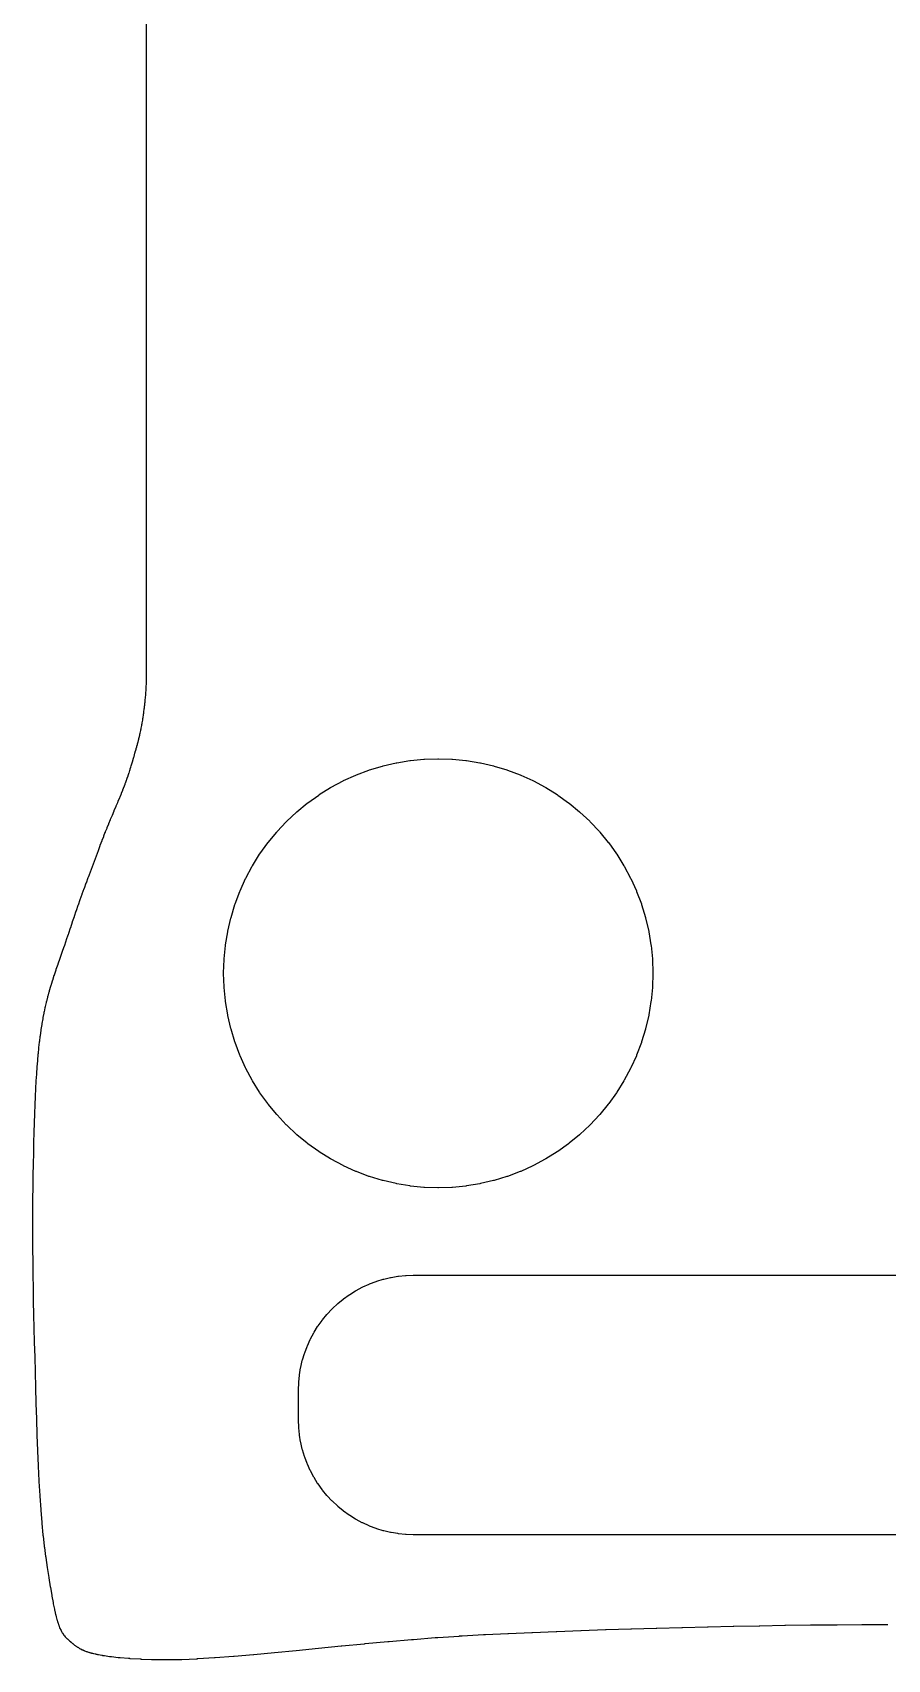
# Model space of a CAD drawing. Header units: millimetres. Extents: x -34 to 34, y -69 to 61.
# Drawn here: x -34.3 to 0, y -69.2 to -4 of the extents above; entities that cross this region are included whole.
import ezdxf

# ---------------------------------------------------------------- set-up
doc = ezdxf.new("R2010")
doc.units = ezdxf.units.MM

msp = doc.modelspace()

# ---------------------------------------------------------------- linework, layer by layer
at = {"layer": 'CUT'}
for points in [[(-29.7, 54.9116), (-29.7, -29.7455), (-29.7, -29.7498), (-29.7006, -29.8054), (-29.7007, -29.8097), (-29.702, -29.8696), (-29.7021, -29.8739), (-29.7039, -29.9295), (-29.704, -29.9338), (-29.7231, -30.3783), (-29.7233, -30.3825), (-29.7262, -30.4381), (-29.7265, -30.4424), (-29.7303, -30.5021), (-29.7306, -30.5064), (-29.7348, -30.5619), (-29.7351, -30.5661), (-29.7402, -30.6251), (-29.7403, -30.6259), (-29.7411, -30.6359), (-29.7412, -30.6367), (-29.7422, -30.6476), (-29.7423, -30.6484), (-29.7432, -30.6584), (-29.7433, -30.6592), (-29.7508, -30.7398), (-29.7509, -30.7406), (-29.7518, -30.7507), (-29.7519, -30.7514), (-29.753, -30.7623), (-29.7531, -30.7631), (-29.7541, -30.7731), (-29.7541, -30.7739), (-29.7626, -30.8571), (-29.7627, -30.858), (-29.7638, -30.8692), (-29.7639, -30.8701), (-29.7652, -30.8822), (-29.7653, -30.883), (-29.7665, -30.8943), (-29.7666, -30.8952), (-29.7765, -30.9851), (-29.7766, -30.9859), (-29.7779, -30.9972), (-29.778, -30.998), (-29.7794, -31.0101), (-29.7795, -31.011), (-29.7808, -31.0222), (-29.7809, -31.0231), (-29.7878, -31.0809), (-29.7879, -31.0818), (-29.7894, -31.0941), (-29.7895, -31.0951), (-29.7911, -31.1083), (-29.7913, -31.1093), (-29.7928, -31.1215), (-29.7929, -31.1225), (-29.8056, -31.2208), (-29.8057, -31.2217), (-29.8073, -31.234), (-29.8074, -31.235), (-29.8092, -31.2482), (-29.8093, -31.2492), (-29.811, -31.2614), (-29.8111, -31.2624), (-29.8161, -31.2984), (-29.8163, -31.2994), (-29.8181, -31.3126), (-29.8183, -31.3136), (-29.8203, -31.3277), (-29.8205, -31.3287), (-29.8224, -31.3418), (-29.8225, -31.3429), (-29.8381, -31.4478), (-29.8383, -31.4488), (-29.8403, -31.4619), (-29.8404, -31.4629), (-29.8426, -31.477), (-29.8428, -31.478), (-29.8448, -31.4911), (-29.845, -31.4921), (-29.848, -31.5114), (-29.8482, -31.5124), (-29.8504, -31.526), (-29.8506, -31.5271), (-29.853, -31.5417), (-29.8532, -31.5428), (-29.8555, -31.5564), (-29.8556, -31.5574), (-29.8741, -31.6662), (-29.8743, -31.6672), (-29.8767, -31.6808), (-29.8769, -31.6819), (-29.8794, -31.6965), (-29.8796, -31.6975), (-29.882, -31.7111), (-29.8822, -31.7122), (-29.8838, -31.7207), (-29.884, -31.7217), (-29.8865, -31.7354), (-29.8867, -31.7364), (-29.8894, -31.7511), (-29.8896, -31.7521), (-29.8922, -31.7657), (-29.8924, -31.7668), (-29.9133, -31.8757), (-29.9135, -31.8767), (-29.9162, -31.8903), (-29.9164, -31.8914), (-29.9193, -31.906), (-29.9195, -31.9071), (-29.9222, -31.9207), (-29.9224, -31.9217), (-29.9234, -31.9267), (-29.9236, -31.9277), (-29.9263, -31.9408), (-29.9265, -31.9418), (-29.9295, -31.9559), (-29.9297, -31.9569), (-29.9325, -31.97), (-29.9327, -31.971), (-29.9551, -32.0757), (-29.9553, -32.0767), (-29.9581, -32.0898), (-29.9584, -32.0908), (-29.9614, -32.1049), (-29.9617, -32.1059), (-29.9646, -32.119), (-29.9648, -32.12), (-29.9669, -32.1291), (-29.9671, -32.1301), (-29.9698, -32.1421), (-29.97, -32.143), (-29.973, -32.1559), (-29.9732, -32.1569), (-29.976, -32.1689), (-29.9762, -32.1698), (-29.9987, -32.2657), (-29.9989, -32.2667), (-30.0018, -32.2787), (-30.002, -32.2796), (-30.0051, -32.2925), (-30.0053, -32.2934), (-30.0082, -32.3054), (-30.0085, -32.3063), (-30.0136, -32.3272), (-30.0138, -32.328), (-30.0163, -32.3384), (-30.0165, -32.3392), (-30.0193, -32.3504), (-30.0195, -32.3512), (-30.0221, -32.3616), (-30.0223, -32.3624), (-30.0434, -32.4456), (-30.0436, -32.4464), (-30.0463, -32.4568), (-30.0465, -32.4576), (-30.0494, -32.4687), (-30.0496, -32.4695), (-30.0523, -32.4799), (-30.0525, -32.4807), (-30.0628, -32.5199), (-30.0629, -32.5205), (-30.0652, -32.5289), (-30.0653, -32.5296), (-30.0677, -32.5386), (-30.0679, -32.5393), (-30.0702, -32.5477), (-30.0703, -32.5483), (-30.0885, -32.6156), (-30.0887, -32.6163), (-30.0909, -32.6247), (-30.0911, -32.6253), (-30.0936, -32.6344), (-30.0938, -32.635), (-30.0961, -32.6434), (-30.0963, -32.6441), (-30.1135, -32.7066), (-30.1137, -32.707), (-30.1154, -32.7132), (-30.1155, -32.7137), (-30.1174, -32.7204), (-30.1175, -32.7209), (-30.1193, -32.7271), (-30.1194, -32.7276), (-30.1334, -32.7772), (-30.1336, -32.7777), (-30.1353, -32.7839), (-30.1354, -32.7843), (-30.1373, -32.791), (-30.1375, -32.7915), (-30.1393, -32.7977), (-30.1394, -32.7982), (-30.165, -32.8873), (-30.1651, -32.8876), (-30.1662, -32.8915), (-30.1663, -32.8919), (-30.1676, -32.8961), (-30.1676, -32.8964), (-30.1688, -32.9004), (-30.1689, -32.9007), (-30.1781, -32.9323), (-30.1782, -32.9326), (-30.1793, -32.9365), (-30.1794, -32.9368), (-30.1807, -32.9411), (-30.1807, -32.9414), (-30.1819, -32.9454), (-30.182, -32.9457), (-30.2165, -33.0629), (-30.2166, -33.0631), (-30.2171, -33.0649), (-30.2171, -33.065), (-30.2177, -33.067), (-30.2177, -33.0671), (-30.2183, -33.069), (-30.2183, -33.0691), (-30.2226, -33.0836), (-30.2227, -33.0838), (-30.2232, -33.0856), (-30.2233, -33.0857), (-30.2238, -33.0877), (-30.2239, -33.0878), (-30.2244, -33.0896), (-30.2244, -33.0897), (-30.2675, -33.2344), (-30.2675, -33.2345), (-30.2675, -33.2345), (-30.2675, -33.2346), (-30.2675, -33.2346), (-30.2676, -33.2347), (-30.2676, -33.2348), (-30.3059, -33.3636), (-30.3061, -33.3641), (-30.308, -33.3707), (-30.3082, -33.3712), (-30.3103, -33.3783), (-30.3104, -33.3788), (-30.3124, -33.3854), (-30.3126, -33.3859), (-30.3285, -33.4384), (-30.3287, -33.4389), (-30.3307, -33.4455), (-30.3308, -33.446), (-30.333, -33.4531), (-30.3331, -33.4536), (-30.3352, -33.4601), (-30.3353, -33.4607), (-30.355, -33.5245), (-30.3553, -33.5255), (-30.3595, -33.5389), (-30.3598, -33.5399), (-30.3644, -33.5543), (-30.3647, -33.5553), (-30.3689, -33.5686), (-30.3692, -33.5696), (-30.4034, -33.6762), (-30.4037, -33.6772), (-30.408, -33.6905), (-30.4084, -33.6915), (-30.413, -33.7058), (-30.4134, -33.7068), (-30.4178, -33.7201), (-30.4181, -33.7211), (-30.43, -33.7571), (-30.4303, -33.758), (-30.4343, -33.7697), (-30.4346, -33.7706), (-30.4389, -33.7833), (-30.4392, -33.7842), (-30.4432, -33.7959), (-30.4435, -33.7968), (-30.4757, -33.8907), (-30.476, -33.8916), (-30.4801, -33.9034), (-30.4804, -33.9043), (-30.4848, -33.9169), (-30.4851, -33.9178), (-30.4892, -33.9295), (-30.4895, -33.9304), (-30.5079, -33.9823), (-30.5082, -33.9831), (-30.5118, -33.9933), (-30.5121, -33.994), (-30.516, -34.0049), (-30.5163, -34.0057), (-30.5199, -34.0159), (-30.5202, -34.0166), (-30.5496, -34.0976), (-30.5499, -34.0984), (-30.5536, -34.1085), (-30.5539, -34.1093), (-30.5579, -34.1202), (-30.5582, -34.121), (-30.5619, -34.1311), (-30.5622, -34.1319), (-30.5878, -34.2005), (-30.5881, -34.2011), (-30.5913, -34.2097), (-30.5915, -34.2103), (-30.5949, -34.2195), (-30.5952, -34.2201), (-30.5984, -34.2286), (-30.5987, -34.2293), (-30.6245, -34.2973), (-30.6248, -34.2979), (-30.628, -34.3064), (-30.6283, -34.3071), (-30.6318, -34.3162), (-30.6321, -34.3169), (-30.6353, -34.3253), (-30.6356, -34.326), (-30.6689, -34.4118), (-30.6691, -34.4123), (-30.6718, -34.4192), (-30.672, -34.4197), (-30.675, -34.4271), (-30.6752, -34.4277), (-30.6779, -34.4346), (-30.6781, -34.4351), (-30.6998, -34.4901), (-30.7, -34.4906), (-30.7028, -34.4975), (-30.703, -34.498), (-30.7059, -34.5054), (-30.7061, -34.506), (-30.7089, -34.5128), (-30.7091, -34.5134), (-30.7506, -34.6166), (-30.7508, -34.617), (-30.7529, -34.6223), (-30.753, -34.6227), (-30.7554, -34.6284), (-30.7555, -34.6288), (-30.7577, -34.6341), (-30.7578, -34.6345), (-30.775, -34.6767), (-30.7752, -34.6772), (-30.7773, -34.6824), (-30.7775, -34.6828), (-30.7798, -34.6885), (-30.78, -34.6889), (-30.7822, -34.6942), (-30.7823, -34.6946), (-30.8321, -34.8154), (-30.8322, -34.8157), (-30.8338, -34.8195), (-30.8339, -34.8197), (-30.8356, -34.8238), (-30.8357, -34.824), (-30.8372, -34.8278), (-30.8373, -34.828), (-30.8497, -34.8578), (-30.8498, -34.8581), (-30.8514, -34.8618), (-30.8515, -34.8621), (-30.8532, -34.8661), (-30.8533, -34.8664), (-30.8549, -34.8701), (-30.855, -34.8704), (-30.913, -35.0088), (-30.9131, -35.009), (-30.914, -35.0112), (-30.9141, -35.0114), (-30.9151, -35.0137), (-30.9152, -35.0139), (-30.9161, -35.0161), (-30.9162, -35.0163), (-30.9236, -35.0339), (-30.9237, -35.0341), (-30.9246, -35.0363), (-30.9247, -35.0365), (-30.9257, -35.0389), (-30.9258, -35.039), (-30.9267, -35.0412), (-30.9268, -35.0414), (-30.9928, -35.1973), (-30.9928, -35.1974), (-30.9932, -35.1981), (-30.9935, -35.199), (-30.9939, -35.1998), (-30.9964, -35.2058), (-30.9964, -35.2059), (-30.9968, -35.2067), (-30.9971, -35.2075), (-30.9971, -35.2075), (-30.9975, -35.2083), (-30.9975, -35.2083), (-31.0686, -35.3755), (-31.0686, -35.3757), (-31.0689, -35.3763), (-31.069, -35.3765), (-31.0693, -35.3771), (-31.0693, -35.3773), (-31.0696, -35.3779), (-31.0697, -35.3781), (-31.1399, -35.5437), (-31.1401, -35.5443), (-31.1409, -35.5462), (-31.1412, -35.5468), (-31.1419, -35.5486), (-31.1422, -35.5492), (-31.143, -35.5511), (-31.1432, -35.5517), (-31.2096, -35.7098), (-31.2101, -35.7108), (-31.2113, -35.7138), (-31.2117, -35.7148), (-31.213, -35.7178), (-31.2134, -35.7188), (-31.2146, -35.7218), (-31.2151, -35.7228), (-31.2778, -35.8744), (-31.2783, -35.8758), (-31.28, -35.8799), (-31.2806, -35.8812), (-31.2823, -35.8853), (-31.2828, -35.8867), (-31.2845, -35.8908), (-31.285, -35.8922), (-31.3442, -36.0384), (-31.3449, -36.0401), (-31.347, -36.0452), (-31.3477, -36.0469), (-31.3497, -36.052), (-31.3504, -36.0537), (-31.3525, -36.0589), (-31.3531, -36.0606), (-31.4091, -36.2024), (-31.4099, -36.2045), (-31.4122, -36.2105), (-31.413, -36.2126), (-31.4154, -36.2187), (-31.4162, -36.2207), (-31.4185, -36.2268), (-31.4193, -36.2288), (-31.4788, -36.3846), (-31.4792, -36.3856), (-31.4804, -36.3888), (-31.4808, -36.3898), (-31.482, -36.393), (-31.4823, -36.394), (-31.4835, -36.3971), (-31.4839, -36.3982), (-31.5541, -36.5852), (-31.5541, -36.5852), (-31.5541, -36.5852), (-31.5542, -36.5854), (-31.5543, -36.5856), (-31.5544, -36.5859), (-31.5544, -36.5859), (-31.5551, -36.5877), (-31.5552, -36.588), (-31.5552, -36.588), (-31.5552, -36.588), (-31.5553, -36.5882), (-31.5553, -36.5883), (-31.5553, -36.5884), (-31.5553, -36.5884), (-31.6325, -36.7937), (-31.6325, -36.7938), (-31.6326, -36.7939), (-31.6326, -36.794), (-31.6326, -36.794), (-31.7111, -37.003), (-31.7112, -37.0031), (-31.7113, -37.0034), (-31.7113, -37.0035), (-31.7115, -37.0039), (-31.7115, -37.0041), (-31.7116, -37.0043), (-31.7116, -37.0044), (-31.7906, -37.2151), (-31.7907, -37.2152), (-31.7909, -37.2158), (-31.791, -37.216), (-31.7912, -37.2166), (-31.7913, -37.2168), (-31.7915, -37.2173), (-31.7915, -37.2175), (-31.8709, -37.4296), (-31.871, -37.4299), (-31.8713, -37.4307), (-31.8714, -37.4309), (-31.8716, -37.4317), (-31.8717, -37.432), (-31.872, -37.4327), (-31.8721, -37.433), (-31.9515, -37.6463), (-31.9517, -37.6466), (-31.952, -37.6476), (-31.9522, -37.648), (-31.9525, -37.649), (-31.9527, -37.6493), (-31.953, -37.6503), (-31.9532, -37.6506), (-32.0325, -37.8649), (-32.0326, -37.8653), (-32.0331, -37.8665), (-32.0332, -37.8669), (-32.0337, -37.8681), (-32.0338, -37.8685), (-32.0343, -37.8698), (-32.0344, -37.8702), (-32.1135, -38.0851), (-32.1137, -38.0856), (-32.1142, -38.087), (-32.1144, -38.0875), (-32.1149, -38.0889), (-32.1151, -38.0894), (-32.1156, -38.0909), (-32.1158, -38.0913), (-32.1943, -38.3066), (-32.1945, -38.3071), (-32.1951, -38.3088), (-32.1953, -38.3094), (-32.1959, -38.311), (-32.1961, -38.3116), (-32.1967, -38.3133), (-32.1969, -38.3138), (-32.2748, -38.5291), (-32.275, -38.5298), (-32.2757, -38.5316), (-32.2759, -38.5323), (-32.2766, -38.5342), (-32.2768, -38.5348), (-32.2775, -38.5367), (-32.2777, -38.5373), (-32.3547, -38.7524), (-32.3549, -38.7531), (-32.3557, -38.7552), (-32.3559, -38.7559), (-32.3567, -38.758), (-32.3569, -38.7587), (-32.3577, -38.7608), (-32.3579, -38.7615), (-32.4338, -38.976), (-32.434, -38.9767), (-32.4349, -38.9791), (-32.4351, -38.9799), (-32.436, -38.9822), (-32.4362, -38.983), (-32.4371, -38.9853), (-32.4373, -38.9861), (-32.5118, -39.1996), (-32.5121, -39.2005), (-32.513, -39.2031), (-32.5133, -39.2039), (-32.5142, -39.2065), (-32.5145, -39.2074), (-32.5154, -39.21), (-32.5157, -39.2108), (-32.5887, -39.423), (-32.589, -39.4239), (-32.5899, -39.4268), (-32.5903, -39.4277), (-32.5912, -39.4306), (-32.5916, -39.4315), (-32.5925, -39.4343), (-32.5928, -39.4353), (-32.664, -39.6457), (-32.6644, -39.6467), (-32.6654, -39.6498), (-32.6658, -39.6509), (-32.6668, -39.654), (-32.6671, -39.655), (-32.6682, -39.6581), (-32.6685, -39.6591), (-32.741, -39.8774), (-32.741, -39.8774), (-32.741, -39.8774), (-32.7413, -39.8784), (-32.7414, -39.8785), (-32.7414, -39.8785), (-32.7417, -39.8796), (-32.7418, -39.8797), (-32.7421, -39.8807), (-32.7421, -39.8808), (-32.7421, -39.8808), (-32.7448, -39.8888), (-32.7449, -39.8889), (-32.7449, -39.8889), (-32.7452, -39.8898), (-32.7452, -39.89), (-32.7452, -39.89), (-32.7456, -39.891), (-32.7456, -39.891), (-32.7456, -39.8911), (-32.7459, -39.8921), (-32.746, -39.8922), (-32.746, -39.8922), (-32.8155, -40.1004), (-32.8156, -40.1007), (-32.8171, -40.1053), (-32.8172, -40.1056), (-32.8189, -40.1105), (-32.819, -40.1108), (-32.8205, -40.1154), (-32.8206, -40.1157), (-32.8329, -40.1521), (-32.833, -40.1524), (-32.8346, -40.1569), (-32.8347, -40.1573), (-32.8363, -40.1622), (-32.8365, -40.1625), (-32.838, -40.1671), (-32.8381, -40.1674), (-32.9057, -40.3649), (-32.9058, -40.3652), (-32.9068, -40.3682), (-32.9069, -40.3684), (-32.908, -40.3716), (-32.9081, -40.3718), (-32.9091, -40.3748), (-32.9092, -40.375), (-32.9174, -40.3989), (-32.9175, -40.3991), (-32.9185, -40.4021), (-32.9186, -40.4023), (-32.9197, -40.4055), (-32.9198, -40.4057), (-32.9208, -40.4087), (-32.9209, -40.4089), (-32.9952, -40.6228), (-32.9953, -40.623), (-32.9958, -40.6244), (-32.9958, -40.6245), (-32.9964, -40.626), (-32.9964, -40.6261), (-32.9969, -40.6275), (-32.9969, -40.6277), (-33.0009, -40.639), (-33.0009, -40.6392), (-33.0015, -40.6406), (-33.0015, -40.6408), (-33.002, -40.6422), (-33.0021, -40.6424), (-33.0025, -40.6438), (-33.0026, -40.6439), (-33.083, -40.8735), (-33.083, -40.8735), (-33.083, -40.8736), (-33.0831, -40.8737), (-33.0831, -40.8737), (-33.0832, -40.8739), (-33.0832, -40.874), (-33.1641, -41.1051), (-33.1642, -41.1056), (-33.1648, -41.1071), (-33.1649, -41.1076), (-33.1655, -41.1091), (-33.1656, -41.1096), (-33.1662, -41.1111), (-33.1663, -41.1116), (-33.2427, -41.3317), (-33.2431, -41.3327), (-33.2441, -41.3356), (-33.2444, -41.3365), (-33.2454, -41.3394), (-33.2457, -41.3404), (-33.2467, -41.3433), (-33.247, -41.3442), (-33.3186, -41.5539), (-33.3191, -41.5553), (-33.3205, -41.5595), (-33.321, -41.561), (-33.3224, -41.5652), (-33.3229, -41.5666), (-33.3243, -41.5709), (-33.3248, -41.5723), (-33.3914, -41.7722), (-33.392, -41.774), (-33.3938, -41.7796), (-33.3944, -41.7814), (-33.3962, -41.787), (-33.3968, -41.7889), (-33.3987, -41.7944), (-33.3993, -41.7963), (-33.4608, -41.9872), (-33.4615, -41.9894), (-33.4637, -41.9963), (-33.4644, -41.9986), (-33.4666, -42.0054), (-33.4673, -42.0077), (-33.4694, -42.0146), (-33.4701, -42.0169), (-33.5266, -42.1995), (-33.5274, -42.2022), (-33.5299, -42.2103), (-33.5307, -42.213), (-33.5331, -42.2211), (-33.5339, -42.2238), (-33.5363, -42.2319), (-33.5371, -42.2346), (-33.5886, -42.4099), (-33.5895, -42.413), (-33.5922, -42.4223), (-33.5931, -42.4254), (-33.5957, -42.4347), (-33.5966, -42.4378), (-33.5992, -42.4471), (-33.6001, -42.4502), (-33.6467, -42.619), (-33.6477, -42.6225), (-33.6505, -42.6329), (-33.6514, -42.6364), (-33.6542, -42.6468), (-33.6551, -42.6503), (-33.6579, -42.6607), (-33.6588, -42.6642), (-33.7008, -42.8277), (-33.7018, -42.8315), (-33.7046, -42.843), (-33.7056, -42.8468), (-33.7084, -42.8583), (-33.7094, -42.8621), (-33.7121, -42.8736), (-33.7131, -42.8775), (-33.7506, -43.0366), (-33.7516, -43.0408), (-33.7545, -43.0532), (-33.7554, -43.0574), (-33.7582, -43.0699), (-33.7591, -43.074), (-33.7619, -43.0865), (-33.7628, -43.0907), (-33.7961, -43.2467), (-33.797, -43.2511), (-33.7998, -43.2645), (-33.8007, -43.269), (-33.8034, -43.2824), (-33.8043, -43.2868), (-33.8069, -43.3002), (-33.8078, -43.3047), (-33.8398, -43.4729), (-33.8405, -43.4766), (-33.8425, -43.4876), (-33.8432, -43.4913), (-33.8452, -43.5024), (-33.8458, -43.506), (-33.8478, -43.5171), (-33.8484, -43.5208), (-33.8813, -43.7134), (-33.8817, -43.7161), (-33.8831, -43.7244), (-33.8836, -43.7271), (-33.8849, -43.7354), (-33.8854, -43.7382), (-33.8867, -43.7465), (-33.8871, -43.7492), (-33.9188, -43.9517), (-33.9192, -43.9545), (-33.9205, -43.9628), (-33.9209, -43.9655), (-33.9221, -43.9738), (-33.9225, -43.9766), (-33.9237, -43.9849), (-33.9241, -43.9877), (-33.9528, -44.1896), (-33.9532, -44.1923), (-33.9543, -44.2005), (-33.9547, -44.2032), (-33.9558, -44.2114), (-33.9562, -44.2142), (-33.9572, -44.2223), (-33.9576, -44.2251), (-33.9837, -44.4291), (-33.984, -44.4318), (-33.985, -44.4397), (-33.9854, -44.4424), (-33.9863, -44.4503), (-33.9866, -44.4529), (-33.9876, -44.4609), (-33.9879, -44.4635), (-34.0118, -44.6724), (-34.0121, -44.6749), (-34.0129, -44.6824), (-34.0132, -44.685), (-34.014, -44.6925), (-34.0143, -44.695), (-34.0151, -44.7026), (-34.0153, -44.7051), (-34.0373, -44.9213), (-34.0375, -44.9236), (-34.0382, -44.9307), (-34.0385, -44.9331), (-34.0391, -44.9401), (-34.0394, -44.9425), (-34.04, -44.9496), (-34.0402, -44.9519), (-34.0605, -45.1778), (-34.0607, -45.1799), (-34.0612, -45.1864), (-34.0614, -45.1886), (-34.062, -45.1951), (-34.0621, -45.1972), (-34.0627, -45.2037), (-34.0629, -45.2059), (-34.0816, -45.4436), (-34.0817, -45.4455), (-34.0822, -45.4514), (-34.0823, -45.4533), (-34.0827, -45.4591), (-34.0829, -45.4611), (-34.0833, -45.467), (-34.0834, -45.4689), (-34.1008, -45.7203), (-34.1009, -45.7221), (-34.1012, -45.7272), (-34.1014, -45.729), (-34.1017, -45.7341), (-34.1018, -45.7358), (-34.1021, -45.741), (-34.1022, -45.7427), (-34.1183, -46.0096), (-34.1184, -46.0111), (-34.1187, -46.0156), (-34.1187, -46.0171), (-34.119, -46.0216), (-34.1191, -46.0231), (-34.1193, -46.0275), (-34.1194, -46.029), (-34.1344, -46.3129), (-34.1345, -46.3142), (-34.1346, -46.318), (-34.1347, -46.3192), (-34.1349, -46.323), (-34.135, -46.3243), (-34.1351, -46.328), (-34.1352, -46.3293), (-34.1492, -46.6315), (-34.1493, -46.6326), (-34.1494, -46.6357), (-34.1495, -46.6367), (-34.1496, -46.6398), (-34.1497, -46.6409), (-34.1498, -46.644), (-34.1498, -46.645), (-34.1631, -46.9667), (-34.1631, -46.9676), (-34.1632, -46.97), (-34.1633, -46.9709), (-34.1634, -46.9734), (-34.1634, -46.9742), (-34.1635, -46.9767), (-34.1635, -46.9775), (-34.1762, -47.3198), (-34.1762, -47.3205), (-34.1763, -47.3224), (-34.1763, -47.323), (-34.1764, -47.3249), (-34.1764, -47.3255), (-34.1765, -47.3274), (-34.1765, -47.3281), (-34.1889, -47.692), (-34.1889, -47.6925), (-34.1889, -47.6938), (-34.1889, -47.6943), (-34.189, -47.6957), (-34.189, -47.6961), (-34.189, -47.6975), (-34.189, -47.6979), (-34.2011, -48.0806), (-34.2012, -48.0812), (-34.2012, -48.0829), (-34.2012, -48.0835), (-34.2013, -48.0853), (-34.2013, -48.0859), (-34.2014, -48.0876), (-34.2014, -48.0882), (-34.2127, -48.4844), (-34.2128, -48.4852), (-34.2128, -48.4876), (-34.2129, -48.4884), (-34.2129, -48.4908), (-34.2129, -48.4916), (-34.213, -48.494), (-34.213, -48.4948), (-34.2232, -48.9051), (-34.2232, -48.9059), (-34.2232, -48.9081), (-34.2232, -48.9089), (-34.2233, -48.9112), (-34.2233, -48.9119), (-34.2234, -48.9142), (-34.2234, -48.915), (-34.2323, -49.3415), (-34.2323, -49.3423), (-34.2324, -49.3445), (-34.2324, -49.3452), (-34.2324, -49.3474), (-34.2324, -49.3481), (-34.2325, -49.3503), (-34.2325, -49.3511), (-34.2401, -49.7925), (-34.2401, -49.7932), (-34.2401, -49.7954), (-34.2402, -49.7961), (-34.2402, -49.7982), (-34.2402, -49.799), (-34.2402, -49.8011), (-34.2402, -49.8018), (-34.2465, -50.2569), (-34.2465, -50.2576), (-34.2465, -50.2597), (-34.2465, -50.2604), (-34.2465, -50.2625), (-34.2465, -50.2632), (-34.2466, -50.2653), (-34.2466, -50.266), (-34.2513, -50.7335), (-34.2513, -50.7342), (-34.2513, -50.7362), (-34.2514, -50.7369), (-34.2514, -50.739), (-34.2514, -50.7397), (-34.2514, -50.7418), (-34.2514, -50.7425), (-34.2546, -51.221), (-34.2546, -51.2217), (-34.2546, -51.2238), (-34.2546, -51.2245), (-34.2546, -51.2266), (-34.2546, -51.2273), (-34.2546, -51.2293), (-34.2546, -51.23), (-34.2562, -51.7185), (-34.2562, -51.7192), (-34.2562, -51.7213), (-34.2562, -51.722), (-34.2562, -51.724), (-34.2562, -51.7247), (-34.2562, -51.7268), (-34.2562, -51.7275), (-34.2561, -52.2246), (-34.2561, -52.2253), (-34.2561, -52.2275), (-34.2561, -52.2281), (-34.2561, -52.2302), (-34.2561, -52.2309), (-34.2561, -52.233), (-34.2561, -52.2337), (-34.2543, -52.7383), (-34.2543, -52.7391), (-34.2542, -52.7412), (-34.2542, -52.7419), (-34.2542, -52.744), (-34.2542, -52.7447), (-34.2542, -52.7469), (-34.2542, -52.7476), (-34.2505, -53.2584), (-34.2505, -53.2592), (-34.2505, -53.2613), (-34.2505, -53.2621), (-34.2504, -53.2642), (-34.2504, -53.2649), (-34.2504, -53.2671), (-34.2504, -53.2678), (-34.2448, -53.7838), (-34.2448, -53.7845), (-34.2448, -53.7867), (-34.2448, -53.7875), (-34.2447, -53.7897), (-34.2447, -53.7904), (-34.2447, -53.7927), (-34.2447, -53.7934), (-34.2371, -54.3132), (-34.2371, -54.314), (-34.2371, -54.3163), (-34.237, -54.317), (-34.237, -54.3193), (-34.237, -54.3201), (-34.237, -54.3224), (-34.2369, -54.3231), (-34.2273, -54.8456), (-34.2273, -54.8463), (-34.2273, -54.8487), (-34.2273, -54.8495), (-34.2272, -54.8519), (-34.2272, -54.8527), (-34.2271, -54.855), (-34.2271, -54.8558), (-34.2154, -55.3797), (-34.2154, -55.3805), (-34.2153, -55.3829), (-34.2153, -55.3838), (-34.2153, -55.3862), (-34.2152, -55.387), (-34.2152, -55.3895), (-34.2152, -55.3903), (-34.201, -55.9236), (-34.201, -55.9238), (-34.201, -55.9244), (-34.201, -55.9245), (-34.201, -55.925), (-34.201, -55.9252), (-34.201, -55.9256), (-34.201, -55.9258), (-34.1859, -56.479), (-34.1859, -56.479), (-34.1858, -56.4802), (-34.1858, -56.4802), (-34.1858, -56.4814), (-34.1858, -56.4814), (-34.1858, -56.4825), (-34.1858, -56.4826), (-34.1856, -56.4911), (-34.1855, -56.4923), (-34.1855, -56.4923), (-34.1855, -56.4935), (-34.1855, -56.4935), (-34.1855, -56.4945), (-34.1855, -56.4947), (-34.1706, -57.0737), (-34.1706, -57.0737), (-34.1706, -57.0738), (-34.1706, -57.0741), (-34.1706, -57.0743), (-34.1706, -57.0743), (-34.1706, -57.0744), (-34.1706, -57.0747), (-34.1705, -57.0772), (-34.1705, -57.0776), (-34.1705, -57.0776), (-34.1705, -57.0779), (-34.1705, -57.0782), (-34.1705, -57.0783), (-34.1705, -57.0783), (-34.1553, -57.682), (-34.1553, -57.6821), (-34.1553, -57.6824), (-34.1552, -57.6825), (-34.1552, -57.6831), (-34.1552, -57.6832), (-34.1552, -57.6834), (-34.1552, -57.6835), (-34.1393, -58.3011), (-34.1393, -58.3015), (-34.1393, -58.3024), (-34.1393, -58.3027), (-34.1393, -58.3036), (-34.1392, -58.3039), (-34.1392, -58.3048), (-34.1392, -58.3051), (-34.1222, -58.9294), (-34.1222, -58.9299), (-34.1221, -58.9314), (-34.1221, -58.9319), (-34.1221, -58.9333), (-34.1221, -58.9338), (-34.122, -58.9353), (-34.122, -58.9358), (-34.1034, -59.5623), (-34.1033, -59.563), (-34.1033, -59.5651), (-34.1033, -59.5657), (-34.1032, -59.5678), (-34.1032, -59.5685), (-34.1031, -59.5705), (-34.1031, -59.5712), (-34.0824, -60.1953), (-34.0824, -60.1962), (-34.0823, -60.1988), (-34.0822, -60.1997), (-34.0821, -60.2024), (-34.0821, -60.2032), (-34.082, -60.2059), (-34.082, -60.2068), (-34.0588, -60.8236), (-34.0587, -60.8247), (-34.0586, -60.828), (-34.0586, -60.8291), (-34.0584, -60.8324), (-34.0584, -60.8335), (-34.0583, -60.8369), (-34.0582, -60.838), (-34.0321, -61.4422), (-34.0321, -61.4436), (-34.0319, -61.4477), (-34.0318, -61.449), (-34.0316, -61.4531), (-34.0316, -61.4545), (-34.0314, -61.4586), (-34.0313, -61.4599), (-34.002, -62.0463), (-34.0019, -62.0479), (-34.0016, -62.0529), (-34.0015, -62.0546), (-34.0013, -62.0595), (-34.0012, -62.0612), (-34.0009, -62.0662), (-34.0008, -62.0678), (-33.968, -62.6304), (-33.9679, -62.6324), (-33.9675, -62.6385), (-33.9674, -62.6405), (-33.967, -62.6465), (-33.9669, -62.6485), (-33.9665, -62.6545), (-33.9663, -62.6566), (-33.9299, -63.1891), (-33.9297, -63.1915), (-33.9292, -63.1989), (-33.929, -63.2013), (-33.9285, -63.2086), (-33.9283, -63.2111), (-33.9277, -63.2184), (-33.9275, -63.2209), (-33.8875, -63.7162), (-33.8873, -63.7192), (-33.8865, -63.7282), (-33.8862, -63.7312), (-33.8855, -63.7401), (-33.8852, -63.7431), (-33.8844, -63.7521), (-33.8841, -63.7551), (-33.8409, -64.2051), (-33.8406, -64.2088), (-33.8394, -64.2199), (-33.8391, -64.2236), (-33.8379, -64.2347), (-33.8375, -64.2384), (-33.8363, -64.2495), (-33.8359, -64.2532), (-33.7906, -64.6479), (-33.79, -64.6526), (-33.7883, -64.6665), (-33.7878, -64.6712), (-33.786, -64.6851), (-33.7854, -64.6897), (-33.7836, -64.7037), (-33.7829, -64.7083), (-33.7314, -65.0803), (-33.731, -65.083), (-33.7299, -65.0909), (-33.7295, -65.0935), (-33.7284, -65.1014), (-33.728, -65.104), (-33.7268, -65.1119), (-33.7264, -65.1145), (-33.6655, -65.515), (-33.6655, -65.5152), (-33.6654, -65.5158), (-33.6654, -65.516), (-33.6653, -65.5166), (-33.6653, -65.5168), (-33.6652, -65.5174), (-33.6651, -65.5176), (-33.6039, -65.9178), (-33.6037, -65.9189), (-33.6032, -65.9219), (-33.6031, -65.9229), (-33.6026, -65.9259), (-33.6025, -65.9269), (-33.602, -65.9299), (-33.6018, -65.9309), (-33.5455, -66.2866), (-33.5452, -66.2885), (-33.5443, -66.2943), (-33.544, -66.2963), (-33.543, -66.3021), (-33.5427, -66.304), (-33.5417, -66.3098), (-33.5414, -66.3118), (-33.4894, -66.6203), (-33.4889, -66.6233), (-33.4874, -66.6323), (-33.4869, -66.6353), (-33.4853, -66.6443), (-33.4847, -66.6473), (-33.4831, -66.6563), (-33.4826, -66.6593), (-33.4349, -66.9183), (-33.4341, -66.9225), (-33.4317, -66.935), (-33.4309, -66.9392), (-33.4285, -66.9517), (-33.4277, -66.9559), (-33.4251, -66.9685), (-33.4243, -66.9726), (-33.3816, -67.1797), (-33.3804, -67.1852), (-33.3769, -67.2017), (-33.3757, -67.2072), (-33.3721, -67.2236), (-33.3709, -67.2291), (-33.3671, -67.2455), (-33.3659, -67.251), (-33.3297, -67.4044), (-33.3281, -67.4113), (-33.323, -67.4319), (-33.3213, -67.4388), (-33.316, -67.4594), (-33.3142, -67.4663), (-33.3088, -67.4869), (-33.307, -67.4937), (-33.2799, -67.5926), (-33.2776, -67.6009), (-33.2705, -67.6259), (-33.2681, -67.6342), (-33.2607, -67.6591), (-33.2582, -67.6674), (-33.2505, -67.6922), (-33.2479, -67.7004), (-33.2334, -67.7458), (-33.2302, -67.7555), (-33.2204, -67.7847), (-33.2171, -67.7944), (-33.207, -67.8234), (-33.2036, -67.8331), (-33.1939, -67.8595), (-33.1861, -67.8802), (-33.1739, -67.911), (-33.1695, -67.9219), (-33.1561, -67.9546), (-33.1515, -67.9655), (-33.1484, -67.9727), (-33.1382, -67.9955), (-33.1341, -68.0042), (-33.1159, -68.0406), (-33.0933, -68.0832), (-33.0649, -68.1325), (-33.0551, -68.1482), (-33.0215, -68.1976), (-33.0146, -68.2071), (-32.9767, -68.2547), (-32.9478, -68.2884), (-32.9171, -68.3221), (-32.9095, -68.3299), (-32.8838, -68.3555), (-32.8608, -68.3772), (-32.8531, -68.3845), (-32.8298, -68.406), (-32.822, -68.4131), (-32.7882, -68.4434), (-32.7825, -68.4486), (-32.7651, -68.4639), (-32.7593, -68.469), (-32.7418, -68.4841), (-32.7359, -68.4891), (-32.7183, -68.5041), (-32.7123, -68.5091), (-32.6741, -68.5409), (-32.6667, -68.5469), (-32.6446, -68.5648), (-32.6373, -68.5708), (-32.615, -68.5884), (-32.6075, -68.5942), (-32.5857, -68.6111), (-32.5693, -68.6234), (-32.5433, -68.6425), (-32.5344, -68.649), (-32.5075, -68.6681), (-32.4984, -68.6744), (-32.489, -68.681), (-32.4698, -68.6939), (-32.4555, -68.7031), (-32.4453, -68.7097), (-32.4425, -68.7114), (-32.4211, -68.7244), (-32.3686, -68.7551), (-32.324, -68.7793), (-32.2674, -68.8078), (-32.2442, -68.819), (-32.2405, -68.8207), (-32.2288, -68.826), (-32.218, -68.8308), (-32.1947, -68.8407), (-32.1859, -68.8443), (-32.1744, -68.8489), (-32.1396, -68.8624), (-32.1279, -68.8668), (-32.1034, -68.8759), (-32.0807, -68.8839), (-32.0591, -68.8912), (-32.0481, -68.8948), (-32.0151, -68.9054), (-32.004, -68.9089), (-31.9707, -68.919), (-31.9596, -68.9223), (-31.9382, -68.9285), (-31.9281, -68.9314), (-31.8979, -68.9397), (-31.8878, -68.9424), (-31.8575, -68.9503), (-31.8473, -68.9529), (-31.8169, -68.9604), (-31.8067, -68.9628), (-31.7312, -68.9804), (-31.7223, -68.9825), (-31.6954, -68.9884), (-31.6864, -68.9904), (-31.6594, -68.996), (-31.6504, -68.9978), (-31.6234, -69.0032), (-31.6143, -69.0049), (-31.4778, -69.0302), (-31.47, -69.0316), (-31.4466, -69.0357), (-31.4388, -69.037), (-31.4154, -69.0408), (-31.4076, -69.0421), (-31.3841, -69.0457), (-31.3763, -69.0469), (-31.1748, -69.076), (-31.1682, -69.077), (-31.1483, -69.0797), (-31.1416, -69.0805), (-31.1217, -69.0831), (-31.115, -69.0839), (-31.0951, -69.0863), (-31.0884, -69.087), (-30.8202, -69.1167), (-30.8146, -69.1173), (-30.7979, -69.119), (-30.7923, -69.1196), (-30.7756, -69.1212), (-30.7701, -69.1217), (-30.7533, -69.1232), (-30.7478, -69.1237), (-30.4122, -69.1513), (-30.4075, -69.1516), (-30.3937, -69.1527), (-30.3891, -69.153), (-30.3753, -69.154), (-30.3706, -69.1543), (-30.3568, -69.1552), (-30.3522, -69.1555), (-29.9491, -69.1793), (-29.9453, -69.1795), (-29.934, -69.1801), (-29.9302, -69.1803), (-29.9189, -69.1809), (-29.9151, -69.1811), (-29.9037, -69.1816), (-29.9, -69.1817), (-29.4959, -69.1979), (-29.4879, -69.1982), (-29.4639, -69.1989), (-29.4559, -69.1991), (-29.432, -69.1996), (-29.424, -69.1997), (-29.3999, -69.2), (-29.3919, -69.2), (-28.5218, -69.2), (-28.5181, -69.2), (-28.5068, -69.1999), (-28.503, -69.1999), (-28.4917, -69.1998), (-28.4879, -69.1998), (-28.4767, -69.1996), (-28.4729, -69.1995), (-28.3396, -69.197), (-28.3348, -69.1969), (-28.3204, -69.1966), (-28.3156, -69.1964), (-28.3011, -69.196), (-28.2963, -69.1958), (-28.2819, -69.1953), (-28.2771, -69.1951), (-27.6815, -69.1695), (-27.6778, -69.1694), (-27.6668, -69.1689), (-27.6632, -69.1687), (-27.6522, -69.1681), (-27.6485, -69.1679), (-27.6375, -69.1673), (-27.6339, -69.1671), (-26.9688, -69.1263), (-26.966, -69.1261), (-26.9578, -69.1256), (-26.955, -69.1254), (-26.9467, -69.1248), (-26.944, -69.1246), (-26.9357, -69.124), (-26.9329, -69.1238), (-26.2082, -69.0693), (-26.2061, -69.0692), (-26.2, -69.0687), (-26.198, -69.0685), (-26.1919, -69.068), (-26.1899, -69.0679), (-26.1838, -69.0674), (-26.1818, -69.0672), (-25.4054, -69.0009), (-25.404, -69.0007), (-25.3998, -69.0004), (-25.3984, -69.0002), (-25.3941, -68.9999), (-25.3927, -68.9997), (-25.3885, -68.9994), (-25.3871, -68.9992), (-24.566, -68.9232), (-24.5651, -68.9231), (-24.5625, -68.9229), (-24.5616, -68.9228), (-24.5589, -68.9225), (-24.558, -68.9224), (-24.5554, -68.9222), (-24.5545, -68.9221), (-23.6949, -68.8386), (-23.6945, -68.8386), (-23.6932, -68.8385), (-23.6928, -68.8384), (-23.6916, -68.8383), (-23.6912, -68.8383), (-23.6899, -68.8382), (-23.6895, -68.8381), (-22.7975, -68.7496), (-22.7975, -68.7496), (-22.7974, -68.7496), (-22.7974, -68.7496), (-22.7973, -68.7496), (-22.7973, -68.7496), (-22.7972, -68.7496), (-22.7972, -68.7496), (-22.7972, -68.7496), (-22.7966, -68.7496), (-22.7966, -68.7496), (-22.7965, -68.7496), (-22.7965, -68.7496), (-22.7964, -68.7495), (-22.7964, -68.7495), (-21.8893, -68.6597), (-21.8892, -68.6597), (-21.8892, -68.6597), (-21.8878, -68.6595), (-21.8878, -68.6595), (-21.8877, -68.6595), (-21.8862, -68.6594), (-21.8861, -68.6594), (-21.8847, -68.6592), (-21.8847, -68.6592), (-21.8846, -68.6592), (-21.8734, -68.6581), (-21.8733, -68.6581), (-21.8733, -68.6581), (-21.8719, -68.658), (-21.8718, -68.658), (-21.8702, -68.6578), (-21.8702, -68.6578), (-21.8688, -68.6577), (-21.8686, -68.6576), (-21.8686, -68.6576), (-20.9628, -68.5699), (-20.9626, -68.5699), (-20.9599, -68.5696), (-20.9597, -68.5696), (-20.9568, -68.5693), (-20.9565, -68.5693), (-20.9539, -68.569), (-20.9536, -68.569), (-20.932, -68.567), (-20.9319, -68.5669), (-20.9292, -68.5667), (-20.9289, -68.5667), (-20.926, -68.5664), (-20.9259, -68.5664), (-20.9231, -68.5661), (-20.9229, -68.5661), (-20.0223, -68.4826), (-20.022, -68.4826), (-20.018, -68.4822), (-20.0177, -68.4822), (-20.0134, -68.4818), (-20.0131, -68.4818), (-20.0091, -68.4814), (-20.0087, -68.4814), (-19.9767, -68.4785), (-19.9764, -68.4785), (-19.9724, -68.4782), (-19.9721, -68.4781), (-19.9678, -68.4777), (-19.9675, -68.4777), (-19.9635, -68.4774), (-19.9632, -68.4773), (-19.0722, -68.4003), (-19.0718, -68.4003), (-19.0665, -68.3998), (-19.066, -68.3998), (-19.0603, -68.3993), (-19.0599, -68.3993), (-19.0545, -68.3988), (-19.0541, -68.3988), (-19.0113, -68.3953), (-19.0109, -68.3952), (-19.0056, -68.3948), (-19.0051, -68.3948), (-18.9994, -68.3943), (-18.999, -68.3943), (-18.9936, -68.3939), (-18.9932, -68.3938), (-18.1167, -68.3253), (-18.1162, -68.3253), (-18.1094, -68.3248), (-18.1089, -68.3247), (-18.1016, -68.3242), (-18.1011, -68.3241), (-18.0943, -68.3236), (-18.0938, -68.3236), (-18.0396, -68.3197), (-18.0391, -68.3196), (-18.0323, -68.3191), (-18.0318, -68.3191), (-18.0245, -68.3186), (-18.0239, -68.3185), (-18.0172, -68.3181), (-18.0167, -68.318), (-17.1598, -68.2601), (-17.1592, -68.2601), (-17.1509, -68.2595), (-17.1503, -68.2595), (-17.1413, -68.2589), (-17.1407, -68.2589), (-17.1323, -68.2583), (-17.1317, -68.2583), (-17.0651, -68.2542), (-17.0645, -68.2542), (-17.0562, -68.2537), (-17.0555, -68.2536), (-17.0466, -68.2531), (-17.0459, -68.2531), (-17.0376, -68.2526), (-17.037, -68.2526), (-16.1824, -68.2058), (-16.1819, -68.2058), (-16.1763, -68.2055), (-16.1759, -68.2054), (-16.1699, -68.2051), (-16.1694, -68.2051), (-16.1638, -68.2048), (-16.1634, -68.2048), (-16.1186, -68.2025), (-16.1182, -68.2025), (-16.1126, -68.2022), (-16.1122, -68.2022), (-16.1061, -68.2019), (-16.1057, -68.2019), (-16.1001, -68.2016), (-16.0997, -68.2016), (-15.2067, -68.1604), (-15.2065, -68.1604), (-15.2048, -68.1604), (-15.2047, -68.1604), (-15.2028, -68.1603), (-15.2026, -68.1603), (-15.201, -68.1602), (-15.2008, -68.1602), (-15.187, -68.1596), (-15.1869, -68.1596), (-15.1852, -68.1595), (-15.185, -68.1595), (-15.1832, -68.1594), (-15.1831, -68.1594), (-15.1813, -68.1593), (-15.1812, -68.1593), (-14.2501, -68.1188), (-14.25, -68.1188), (-14.2483, -68.1188), (-14.2482, -68.1188), (-14.2463, -68.1187), (-14.2462, -68.1187), (-14.2445, -68.1186), (-14.2443, -68.1186), (-14.2307, -68.118), (-14.2305, -68.118), (-14.2288, -68.1179), (-14.2287, -68.1179), (-14.2268, -68.1179), (-14.2267, -68.1179), (-14.225, -68.1178), (-14.2249, -68.1178), (-13.2778, -68.0791), (-13.2777, -68.0791), (-13.276, -68.0791), (-13.2758, -68.0791), (-13.274, -68.079), (-13.2739, -68.079), (-13.2722, -68.0789), (-13.272, -68.0789), (-13.2584, -68.0784), (-13.2583, -68.0784), (-13.2566, -68.0783), (-13.2564, -68.0783), (-13.2546, -68.0782), (-13.2545, -68.0782), (-13.2528, -68.0781), (-13.2526, -68.0781), (-12.2916, -68.0414), (-12.2915, -68.0414), (-12.2897, -68.0414), (-12.2896, -68.0414), (-12.2877, -68.0413), (-12.2876, -68.0413), (-12.2859, -68.0412), (-12.2858, -68.0412), (-12.2721, -68.0407), (-12.2719, -68.0407), (-12.2703, -68.0407), (-12.2701, -68.0406), (-12.2683, -68.0406), (-12.2681, -68.0406), (-12.2664, -68.0405), (-12.2663, -68.0405), (-11.2931, -68.0059), (-11.293, -68.0059), (-11.2913, -68.0059), (-11.2911, -68.0059), (-11.2892, -68.0058), (-11.2891, -68.0058), (-11.2874, -68.0057), (-11.2873, -68.0057), (-11.2735, -68.0052), (-11.2733, -68.0052), (-11.2717, -68.0052), (-11.2715, -68.0052), (-11.2696, -68.0051), (-11.2695, -68.0051), (-11.2678, -68.0051), (-11.2676, -68.005), (-10.2843, -67.9727), (-10.2842, -67.9727), (-10.2824, -67.9727), (-10.2823, -67.9726), (-10.2804, -67.9726), (-10.2802, -67.9726), (-10.2785, -67.9725), (-10.2783, -67.9725), (-10.2644, -67.9721), (-10.2642, -67.9721), (-10.2625, -67.972), (-10.2624, -67.972), (-10.2605, -67.972), (-10.2603, -67.972), (-10.2586, -67.9719), (-10.2585, -67.9719), (-9.2668, -67.942), (-9.2667, -67.942), (-9.2649, -67.9419), (-9.2648, -67.9419), (-9.2629, -67.9418), (-9.2627, -67.9418), (-9.2609, -67.9418), (-9.2608, -67.9418), (-9.2466, -67.9414), (-9.2464, -67.9414), (-9.2447, -67.9413), (-9.2445, -67.9413), (-9.2426, -67.9413), (-9.2425, -67.9413), (-9.2407, -67.9412), (-9.2405, -67.9412), (-8.2426, -67.9138), (-8.2425, -67.9138), (-8.2406, -67.9138), (-8.2405, -67.9138), (-8.2385, -67.9137), (-8.2384, -67.9137), (-8.2366, -67.9137), (-8.2364, -67.9137), (-8.2218, -67.9133), (-8.2217, -67.9133), (-8.2199, -67.9132), (-8.2198, -67.9132), (-8.2178, -67.9132), (-8.2176, -67.9132), (-8.2158, -67.9131), (-8.2157, -67.9131), (-7.2133, -67.8884), (-7.2132, -67.8884), (-7.2113, -67.8884), (-7.2112, -67.8884), (-7.2092, -67.8883), (-7.209, -67.8883), (-7.2072, -67.8883), (-7.207, -67.8883), (-7.192, -67.8879), (-7.1918, -67.8879), (-7.19, -67.8879), (-7.1899, -67.8879), (-7.1879, -67.8878), (-7.1877, -67.8878), (-7.1858, -67.8878), (-7.1857, -67.8878), (-6.1809, -67.8659), (-6.1807, -67.8659), (-6.1788, -67.8659), (-6.1786, -67.8659), (-6.1765, -67.8658), (-6.1764, -67.8658), (-6.1745, -67.8658), (-6.1743, -67.8658), (-6.1588, -67.8655), (-6.1587, -67.8655), (-6.1568, -67.8654), (-6.1566, -67.8654), (-6.1546, -67.8654), (-6.1544, -67.8654), (-6.1525, -67.8653), (-6.1523, -67.8653), (-5.1469, -67.8465), (-5.1468, -67.8465), (-5.1448, -67.8464), (-5.1446, -67.8464), (-5.1425, -67.8464), (-5.1423, -67.8464), (-5.1403, -67.8463), (-5.1402, -67.8463), (-5.1242, -67.8461), (-5.124, -67.8461), (-5.122, -67.846), (-5.1219, -67.846), (-5.1197, -67.846), (-5.1195, -67.846), (-5.1176, -67.846), (-5.1174, -67.846), (-4.1134, -67.8302), (-4.1132, -67.8302), (-4.1112, -67.8302), (-4.111, -67.8302), (-4.1088, -67.8301), (-4.1086, -67.8301), (-4.1065, -67.8301), (-4.1064, -67.8301), (-4.0897, -67.8299), (-4.0895, -67.8299), (-4.0875, -67.8298), (-4.0873, -67.8298), (-4.085, -67.8298), (-4.0849, -67.8298), (-4.0828, -67.8298), (-4.0826, -67.8298), (-3.082, -67.8173), (-3.0819, -67.8173), (-3.0797, -67.8173), (-3.0795, -67.8172), (-3.0772, -67.8172), (-3.077, -67.8172), (-3.0749, -67.8172), (-3.0747, -67.8172), (-3.0573, -67.817), (-3.0571, -67.817), (-3.0549, -67.817), (-3.0547, -67.817), (-3.0524, -67.817), (-3.0523, -67.817), (-3.05, -67.8169), (-3.0499, -67.8169), (-2.0546, -67.8078), (-2.0544, -67.8078), (-2.0522, -67.8078), (-2.052, -67.8078), (-2.0495, -67.8078), (-2.0493, -67.8078), (-2.047, -67.8078), (-2.0469, -67.8078), (-2.0286, -67.8076), (-2.0284, -67.8076), (-2.0261, -67.8076), (-2.026, -67.8076), (-2.0235, -67.8076), (-2.0233, -67.8076), (-2.0211, -67.8076), (-2.0208, -67.8076), (-1.0329, -67.802), (-1.0327, -67.802), (-1.0303, -67.802), (-1.0301, -67.802), (-1.0275, -67.802), (-1.0273, -67.802), (-1.0249, -67.802), (-1.0248, -67.802), (-1.0055, -67.8019), (-1.0053, -67.8019), (-1.0029, -67.8019), (-1.0027, -67.8019), (-1.0002, -67.8019), (-0.9999, -67.8019), (-0.9976, -67.8019), (-0.9974, -67.8019), (-0.0184, -67.8), (-0.0182, -67.8), (-0.0158, -67.8), (-0.0155, -67.8), (-0.0129, -67.8), (-0.0127, -67.8), (-0.0102, -67.8), (-0.01, -67.8), (0.01, -67.8)], [(18.9935, -64.2), (-18.9935, -64.2), (-19.0065, -64.1998), (-19.2878, -64.1906), (-19.3139, -64.1889), (-19.5874, -64.1619), (-19.6133, -64.1585), (-19.8845, -64.1137), (-19.9102, -64.1086), (-20.1778, -64.0462), (-20.2031, -64.0395), (-20.4661, -63.9597), (-20.4909, -63.9513), (-20.7481, -63.8545), (-20.7723, -63.8444), (-21.0226, -63.731), (-21.0461, -63.7194), (-21.2885, -63.5899), (-21.3111, -63.5768), (-21.5445, -63.4317), (-21.5663, -63.4171), (-21.7897, -63.2571), (-21.8104, -63.2411), (-22.0229, -63.0668), (-22.0425, -63.0495), (-22.2431, -62.8616), (-22.2616, -62.8431), (-22.4495, -62.6425), (-22.4668, -62.6229), (-22.6411, -62.4104), (-22.6571, -62.3897), (-22.8171, -62.1663), (-22.8317, -62.1445), (-22.9768, -61.9111), (-22.9899, -61.8885), (-23.1194, -61.6461), (-23.131, -61.6226), (-23.2444, -61.3723), (-23.2545, -61.3481), (-23.3513, -61.0909), (-23.3597, -61.0661), (-23.4395, -60.8031), (-23.4462, -60.7778), (-23.5086, -60.5102), (-23.5137, -60.4845), (-23.5585, -60.2133), (-23.5619, -60.1874), (-23.5889, -59.9139), (-23.5906, -59.8878), (-23.5998, -59.6065), (-23.6, -59.5935), (-23.6, -58.4065), (-23.5998, -58.3935), (-23.5906, -58.1122), (-23.5889, -58.0861), (-23.5619, -57.8126), (-23.5585, -57.7867), (-23.5137, -57.5155), (-23.5086, -57.4898), (-23.4462, -57.2222), (-23.4395, -57.1969), (-23.3597, -56.9339), (-23.3513, -56.9091), (-23.2545, -56.6519), (-23.2444, -56.6277), (-23.131, -56.3774), (-23.1194, -56.3539), (-22.9899, -56.1115), (-22.9768, -56.0889), (-22.8317, -55.8555), (-22.8171, -55.8337), (-22.6571, -55.6103), (-22.6411, -55.5896), (-22.4668, -55.3771), (-22.4495, -55.3575), (-22.2616, -55.1569), (-22.2431, -55.1384), (-22.0425, -54.9505), (-22.0229, -54.9332), (-21.8104, -54.7589), (-21.7897, -54.7429), (-21.5663, -54.5829), (-21.5445, -54.5683), (-21.3111, -54.4232), (-21.2885, -54.4101), (-21.0461, -54.2806), (-21.0226, -54.269), (-20.7723, -54.1556), (-20.7481, -54.1455), (-20.4909, -54.0487), (-20.4661, -54.0403), (-20.2031, -53.9605), (-20.1778, -53.9538), (-19.9102, -53.8914), (-19.8845, -53.8863), (-19.6133, -53.8415), (-19.5874, -53.8381), (-19.3139, -53.8111), (-19.2878, -53.8094), (-19.0065, -53.8002), (-18.9935, -53.8), (18.9935, -53.8)]]:
    msp.add_lwpolyline(points, dxfattribs=at)
msp.add_lwpolyline([(-18.0131, -50.2996), (-18.5494, -50.282), (-18.5755, -50.2803), (-19.1095, -50.2277), (-19.1354, -50.2243), (-19.6649, -50.1369), (-19.6905, -50.1318), (-20.2131, -50.0099), (-20.2384, -50.0032), (-20.7519, -49.8474), (-20.7766, -49.839), (-21.2788, -49.65), (-21.303, -49.64), (-21.7918, -49.4185), (-21.8152, -49.4069), (-22.2885, -49.154), (-22.3111, -49.1409), (-22.7668, -48.8576), (-22.7885, -48.843), (-23.2247, -48.5305), (-23.2455, -48.5145), (-23.6603, -48.1741), (-23.6799, -48.1569), (-24.0716, -47.7901), (-24.0901, -47.7716), (-24.4569, -47.3799), (-24.4741, -47.3603), (-24.8145, -46.9455), (-24.8305, -46.9247), (-25.143, -46.4885), (-25.1576, -46.4668), (-25.4409, -46.0111), (-25.454, -45.9885), (-25.7069, -45.5152), (-25.7185, -45.4918), (-25.94, -45.003), (-25.95, -44.9788), (-26.139, -44.4766), (-26.1474, -44.4519), (-26.3032, -43.9384), (-26.3099, -43.9131), (-26.4318, -43.3905), (-26.4369, -43.3649), (-26.5243, -42.8354), (-26.5277, -42.8095), (-26.5803, -42.2755), (-26.582, -42.2494), (-26.5996, -41.7131), (-26.5996, -41.6869), (-26.582, -41.1506), (-26.5803, -41.1245), (-26.5277, -40.5905), (-26.5243, -40.5646), (-26.4369, -40.0351), (-26.4318, -40.0095), (-26.3099, -39.4869), (-26.3032, -39.4616), (-26.1474, -38.9481), (-26.139, -38.9234), (-25.95, -38.4212), (-25.94, -38.397), (-25.7185, -37.9082), (-25.7069, -37.8848), (-25.454, -37.4115), (-25.4409, -37.3889), (-25.1576, -36.9332), (-25.143, -36.9115), (-24.8305, -36.4753), (-24.8145, -36.4545), (-24.4741, -36.0397), (-24.4569, -36.0201), (-24.0901, -35.6284), (-24.0716, -35.6099), (-23.6799, -35.2431), (-23.6603, -35.2259), (-23.2455, -34.8855), (-23.2247, -34.8695), (-22.7885, -34.557), (-22.7668, -34.5424), (-22.3111, -34.2591), (-22.2885, -34.246), (-21.8152, -33.9931), (-21.7918, -33.9815), (-21.303, -33.76), (-21.2788, -33.75), (-20.7766, -33.561), (-20.7519, -33.5526), (-20.2384, -33.3968), (-20.2131, -33.3901), (-19.6905, -33.2682), (-19.6649, -33.2631), (-19.1354, -33.1757), (-19.1095, -33.1723), (-18.5755, -33.1197), (-18.5494, -33.118), (-18.0131, -33.1004), (-17.9869, -33.1004), (-17.4506, -33.118), (-17.4245, -33.1197), (-16.8905, -33.1723), (-16.8646, -33.1757), (-16.3351, -33.2631), (-16.3095, -33.2682), (-15.7869, -33.3901), (-15.7616, -33.3968), (-15.2481, -33.5526), (-15.2234, -33.561), (-14.7212, -33.75), (-14.697, -33.76), (-14.2082, -33.9815), (-14.1848, -33.9931), (-13.7115, -34.246), (-13.6889, -34.2591), (-13.2332, -34.5424), (-13.2115, -34.557), (-12.7753, -34.8695), (-12.7545, -34.8855), (-12.3397, -35.2259), (-12.3201, -35.2431), (-11.9284, -35.6099), (-11.9099, -35.6284), (-11.5431, -36.0201), (-11.5259, -36.0397), (-11.1855, -36.4545), (-11.1695, -36.4753), (-10.857, -36.9115), (-10.8424, -36.9332), (-10.5591, -37.3889), (-10.546, -37.4115), (-10.2931, -37.8848), (-10.2815, -37.9082), (-10.06, -38.397), (-10.05, -38.4212), (-9.861, -38.9234), (-9.8526, -38.9481), (-9.6968, -39.4616), (-9.6901, -39.4869), (-9.5682, -40.0095), (-9.5631, -40.0351), (-9.4757, -40.5646), (-9.4723, -40.5905), (-9.4197, -41.1245), (-9.418, -41.1506), (-9.4004, -41.6869), (-9.4004, -41.7131), (-9.418, -42.2494), (-9.4197, -42.2755), (-9.4723, -42.8095), (-9.4757, -42.8354), (-9.5631, -43.3649), (-9.5682, -43.3905), (-9.6901, -43.9131), (-9.6968, -43.9384), (-9.8526, -44.4519), (-9.861, -44.4766), (-10.05, -44.9788), (-10.06, -45.003), (-10.2815, -45.4918), (-10.2931, -45.5152), (-10.546, -45.9885), (-10.5591, -46.0111), (-10.8424, -46.4668), (-10.857, -46.4885), (-11.1695, -46.9247), (-11.1855, -46.9455), (-11.5259, -47.3603), (-11.5431, -47.3799), (-11.9099, -47.7716), (-11.9284, -47.7901), (-12.3201, -48.1569), (-12.3397, -48.1741), (-12.7545, -48.5145), (-12.7753, -48.5305), (-13.2115, -48.843), (-13.2332, -48.8576), (-13.6889, -49.1409), (-13.7115, -49.154), (-14.1848, -49.4069), (-14.2082, -49.4185), (-14.697, -49.64), (-14.7212, -49.65), (-15.2234, -49.839), (-15.2481, -49.8474), (-15.7616, -50.0032), (-15.7869, -50.0099), (-16.3095, -50.1318), (-16.3351, -50.1369), (-16.8646, -50.2243), (-16.8905, -50.2277), (-17.4245, -50.2803), (-17.4506, -50.282), (-17.9869, -50.2996)], close=True, dxfattribs=at)

doc.saveas('drawing.dxf')
